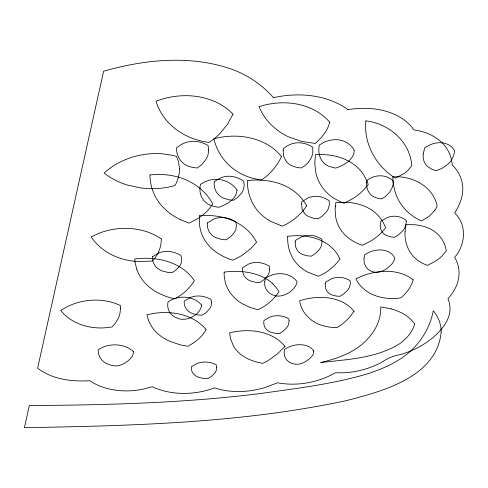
<?xml version="1.0" encoding="UTF-8"?>
<svg xmlns="http://www.w3.org/2000/svg" width="488" height="488" viewBox="0 0 488 488"><rect width="100%" height="100%" fill="white"/><g stroke="black" fill="none" stroke-linecap="round" stroke-linejoin="round"><path stroke-width="0.73" d="M347.688 109.635C364.89 106.976 383.428 108.001 398.928 116.577A76.622 56.785 -27.1 0 1 411.53 126.77L414.013 129.906C423.852 131.327 433.631 134.975 441.042 141.776A67.521 48.349 -28.5 0 1 451.18 158.417L452.364 165.109C459.232 171.703 463.393 181.176 462.728 190.759A55.913 38.9 -28.6 0 1 460.928 200.226L458.348 206.644L454.682 213.085C467.29 224.651 465.467 245.183 454.633 257.28C460.477 266.668 460.391 278.971 455.09 288.573A48.184 30.957 -25.6 0 1 450.064 296.185L447.954 298.656C450.522 304.457 450.662 311.185 448.521 317.133A44.878 27.95 -24.5 0 1 445.074 324.154C438.352 334.189 428.574 341.923 417.984 347.56C412.287 350.524 406.29 352.903 400.13 354.703C393.017 355.776 386.923 358.772 380.957 362.682A57.865 36.496 -22.3 0 1 364.06 369.44C354.819 372.082 345.144 373.271 335.543 372.704L332.108 374.564A55.48 35.27 -20 0 1 321.476 379.145C307.458 384.068 292.153 385.55 277.526 382.787L265.429 387.399A62.555 40.443 -17.4 0 1 249.191 390.882C237.613 392.291 225.694 391.529 214.567 387.917L210.481 389.308A58.706 38.284 -14.6 0 1 198.165 392.248C182.744 394.755 166.445 393.328 152.183 386.716L143.533 389.052A55.528 36.49 -11.5 0 1 130.68 390.784C116.467 391.522 101.675 388.716 89.713 380.713C71.767 381.848 52.301 379.432 37.619 368.214L103.615 71.211C145.235 59.341 191.137 54.754 232.63 69.516A117.693 94.013 -14.1 0 1 249.874 77.909C258.634 83.222 266.57 89.871 273.359 97.545M150.054 174.936L155.269 174.533A61.128 46.128 -11.9 0 1 174.96 176.266C190.613 179.761 205.186 189.527 212.719 203.911L210.706 206.857A46.549 36.136 -13.5 0 1 198.323 218.276L189.155 223.138L180.621 219.795M391.254 308.922L380.762 306.946C381.061 316.346 377.779 325.624 372.332 333.212A57.511 37.234 -21 0 1 364.689 341.935C352.696 353.367 336.47 358.82 320.665 362.535C347.401 359.442 376.34 358.351 399.751 343.662A35.685 22.356 -23.2 0 0 405.888 338.471C409.944 334.359 413.19 329.37 414.776 323.788L410.377 318.877A76.354 47.037 -21.3 0 0 391.248 308.928M349.371 161.534C339.117 155.794 327.082 153.873 315.455 154.684L314.803 163.023L315.492 170.849A72.547 53.613 -29.9 0 0 333.304 197.896L340.166 201.69L343.949 203.252L353.025 198.524A44.945 33.611 -26.1 0 0 365.97 187.374L368.226 184.488L366.958 180.908L363.42 174.308A67.1 49.276 -23 0 0 349.371 161.534M272.932 283.943L277.269 288.957L279.008 291.745C274.756 297.967 269.303 303.457 262.733 307.202A33.105 22.899 -17.7 0 1 257.652 309.715L250.24 307.471L243.61 304.439A66.246 46.433 -20.5 0 1 225.23 282.174L224.181 275.561L224.126 272.066M136.878 269.657L135.109 262.654L134.725 258.951L144.381 258.262A60.573 42.139 -11.3 0 1 166.536 261.178C177.589 264.453 188.02 270.968 194.383 280.765C189.448 288.414 182.616 294.959 174.369 298.912L166.182 296.509L158.759 293.282A69.394 50.581 -15.5 0 1 136.866 269.663M224.126 272.127A60.976 41.291 -16.1 0 1 273.024 283.882M180.676 219.728A74.731 58.731 -18.3 0 1 149.956 174.942M273.378 97.685A94.739 72.529 -22.7 0 1 347.828 109.501M287.694 236.302C287.219 246.373 290.323 256.792 297.314 264.215A66.02 46.464 -24.9 0 0 308.032 272.255L318.42 276.226L323.568 273.738A36.862 25.895 -21.9 0 0 328.131 270.895L334.622 265.448L339.971 259.25C335.439 248.063 324.624 240.639 313.223 237.711A58.828 40.62 -19.9 0 0 287.694 236.302M152.463 256.767C152.195 260.592 153.58 264.496 156.319 267.198A21.917 15.945 -13.5 0 0 162.083 270.907L167.762 272.377L172.099 272.664L176.107 269.943L179.828 265.808A18.239 13.213 -12.8 0 0 181.353 262.44L181.749 258.951L180.981 255.425C175.857 252.455 169.812 250.789 163.876 251.619A16.012 11.578 -12.8 0 0 158.667 253.01L152.463 256.767M289.116 320.769L288.432 324.721A16.317 10.785 -18.6 0 1 286.791 327.6L283.174 331.175L279.441 333.56L275.708 333.402L270.925 332.261A19.624 12.993 -19.2 0 1 266.289 329.235C264.112 326.936 263.38 323.568 263.965 320.5L269.693 317.206A14.329 9.455 -18.6 0 1 274.335 315.925C279.301 315.132 284.455 316.285 288.78 318.798L289.116 320.769M161.272 238.906L161.26 240.273A53.204 39.327 -8.8 0 1 160.54 245.946C159.277 251.631 156.428 256.969 152.299 261.086L137.665 261.537A61.689 46.897 -11.6 0 1 124.208 259.433C111.038 256.048 98.71 248.343 91.152 236.875L99.778 232.965A53.369 38.491 -9.9 0 1 122.823 228.378C136.292 227.926 150.097 231.196 161.272 238.906M405.04 231.757C404.271 243.018 409.219 254.73 418.789 261.025A65.368 43.139 -29.9 0 0 427.366 265.356L434.521 261.781A29.329 19.477 -27.4 0 0 441.634 256.328L446.264 250.948C444.989 240.572 437.541 231.605 427.872 227.859A54.522 36.191 -25.5 0 0 413.964 224.7L405.937 224.651L405.04 231.757M283.156 150.658L283.668 156.264L285.895 160.955A23.149 17.904 -25.4 0 0 291.214 165.517L296.753 167.457L301.09 167.964C305.604 165.792 309.27 161.986 311.368 157.447A23.79 18.465 -24.1 0 0 312.796 153.018L312.777 147.205C307.757 143.954 301.651 142.124 295.655 142.96A17.8 13.737 -24.3 0 0 290.177 144.448L286.7 146.223L283.4 148.614L283.156 150.658M133.37 351.586L133.194 353.739A17.117 11.261 -10.5 0 1 131.894 356.856C127.27 362.932 118.968 367.702 111.258 365.25A22.625 14.933 -10.7 0 1 106.006 363.249C101.059 360.717 97.813 355.252 98.259 349.67L102.401 347.401A20.35 13.316 -10.3 0 1 109.263 345.339C117.663 343.869 126.972 345.711 133.37 351.586M406.242 221.491L406.083 223.821L405.003 227.268A17.446 12.041 -26.8 0 1 402.954 230.58L398.812 234.624L394.713 237.266L390.955 236.93L386.27 235.405A21.021 14.481 -27.4 0 1 381.982 231.672C379.963 228.64 379.853 224.748 380.793 221.32L387.033 217.685A15.317 10.553 -26.7 0 1 391.907 216.373C396.951 215.629 402.161 217.209 406.15 220.332L406.242 221.491M120.597 308.276L119.853 313.949A46.067 31.696 -7.8 0 1 117.651 319.53L115.174 323.446L112.087 326.984L104.139 327.869A46.946 32.922 -9.3 0 1 92.805 327.454C80.575 325.905 68.533 320.256 60.762 310.484L67.259 306.659A44.414 29.963 -8.9 0 1 93.769 300.12C102.883 299.894 112.106 301.547 120.347 305.512L120.597 308.276M366.647 182.427C366.329 186.678 367.403 191.223 370.477 194.322A23.515 16.897 -28.7 0 0 374.296 197.054L377.529 198.268L381.299 198.976A16.507 11.871 -27.7 0 0 385.416 196.493L389.68 192.199L392.358 187.215A20.77 14.982 -27.6 0 0 393.066 180.743C385.819 173.966 374.345 174.399 366.854 180.536L366.647 182.427M179.511 168.927L179.291 172.697A49.117 38.918 -9.8 0 1 175.942 183.817L175.015 185.586L170.105 186.776A72.877 60.042 -12.4 0 1 150.676 188.691L141.245 188.026L127.703 185.147A77.781 64.306 -12.6 0 1 104.103 173.063A62.775 48.257 -11.7 0 1 161.949 153.775L171.648 155.172L176.406 156.343L178.504 161.546L179.511 168.927M295.191 242.158L295.6 246.83L297.576 250.698A21.088 14.951 -22.6 0 0 302.377 254.376L307.397 255.852L311.344 256.157L315.388 253.51L319.353 249.466A17.519 12.414 -21.9 0 0 321.202 246.166L322.037 242.743L321.793 239.279C317.401 236.253 311.923 234.679 306.592 235.454A15.384 10.882 -21.9 0 0 301.627 236.79L295.429 240.444L295.191 242.158M301.621 203.49L302.011 208.529L304.03 212.719A21.881 16.031 -24.3 0 0 308.965 216.739L314.144 218.398L318.219 218.789L322.415 215.995L326.545 211.707A18.172 13.316 -23.5 0 0 328.479 208.181L329.363 204.509L329.144 200.775C324.679 197.487 319.012 195.67 313.461 196.432A15.958 11.669 -23.4 0 0 308.312 197.805L301.883 201.648L301.621 203.49M354.166 150.493L354.117 151.823A14.146 10.693 -27.4 0 1 352.952 155.751C349.439 162.297 342.35 165.92 335.549 168.122L329.174 166.457A25.968 19.697 -28 0 1 324.245 163.315C319.189 158.783 317.908 151.365 319.384 144.966L324.27 142.221A22.704 17.19 -26.6 0 1 331.883 139.977C340.52 138.501 350.286 142.307 354.166 150.493M211.615 302.597L211.145 305.769A17.226 11.864 -14.6 0 1 209.626 308.843L206.021 312.649L202.191 315.175L198.134 314.98L192.858 313.723A20.703 14.311 -15.2 0 1 187.563 310.447C185.074 308.038 183.897 304.475 184.263 301.053L190.174 297.558A15.128 10.401 -14.6 0 1 195.09 296.222C200.562 295.392 206.192 296.753 210.993 299.418L211.615 302.597M264.722 281.881C264.337 285.584 265.533 289.476 268.284 292.056A21.844 15.055 -20 0 0 272.408 294.758C281.131 299.425 295.277 291.318 297.125 281.911C292.763 275.269 284.132 272.774 276.562 273.939A18.88 12.969 -19.3 0 0 269.779 275.854L265.466 278.172L264.722 281.881M441.176 332.072C436.9 376.943 382.671 391.266 346.45 400.618C240.639 423.188 132.15 425.756 24.4 427.695L29.323 405.534C106.927 405.058 184.72 403.112 261.788 393.352C297.265 388.247 333.188 384.105 367.629 373.802C384.642 368.147 401.929 360.644 414.391 347.334A82.258 52.32 -22.2 0 0 421.986 337.867C427.586 329.729 431.416 320.415 433.295 310.722C438.206 316.688 441.305 324.282 441.176 332.072M216.764 367.464L216.312 370.227A16.049 10.272 -14.7 0 1 214.885 372.936L211.517 376.327L207.937 378.609L204.167 378.523L199.269 377.553A19.288 12.383 -15.2 0 1 194.376 374.821C192.113 372.826 190.997 369.715 191.375 366.732L196.884 363.572A14.097 9.004 -14.8 0 1 201.452 362.297C206.467 361.474 211.676 362.468 216.202 364.713L216.764 367.464M201.666 305.146C200.422 315.132 185.928 322.415 177.065 318.042A22.21 15.335 -14.3 0 1 172.465 315.413C168.397 312.247 166.884 306.647 168.11 301.73L172.398 299.406A19.215 13.188 -13.7 0 1 179.309 297.46C187.374 296.265 196.383 298.65 201.666 305.146M208.73 149.981L208.053 154.647A25.705 20.673 -14.9 0 1 206.125 159.216L201.776 164.688L197.298 167.994L192.644 167.476L188.545 166.304A22.735 18.276 -16.5 0 1 183.464 163.413C178.791 159.747 176.491 153.775 176.388 147.949L181.457 144.381L185.166 142.722A19.923 15.921 -15.5 0 1 191.107 141.398C197.018 140.831 202.977 142.49 208.059 145.479L208.73 149.981M313.833 350.939L313.259 353.946A13.774 8.717 -19.5 0 1 311.496 356.813C306.824 361.474 299.882 365.97 293.087 363.712A20.74 13.158 -19.7 0 1 288.89 361.84C284.693 359.235 283.333 353.751 284.626 349.182L288.628 347.072A18.654 11.785 -19.1 0 1 294.911 345.144C301.572 343.881 309.63 345.083 313.833 350.939M363.957 258.402L364.237 263.294L366.11 267.247A22.308 15.018 -25.5 0 0 369.453 270.187C377.498 275.592 387.24 269.742 392.547 263.185A15.97 10.742 -25.1 0 0 394.615 259L394.853 257.951C391.4 251.113 382.836 248.959 375.784 250.301A20.093 13.493 -24.7 0 0 369.068 252.333L364.719 254.669L363.957 258.402M365.866 120.914C363.517 143.692 376.138 166.274 395.341 178.163L404.015 173.649A23.522 17.123 -29.8 0 0 407.876 170.428L411.768 165.755C410.28 141.88 388.912 123.403 365.866 120.914M423.194 153.891L423.188 157.661A27.2 19.221 -32.6 0 0 427.738 166.676L432.35 169.549L436.205 170.739L441.927 168.384L448.094 164.053A18.404 13.048 -31.8 0 0 451.491 160.07L453.706 155.599L454.627 150.762C451.43 144.759 444.233 141.977 437.687 142.807A21.179 15.006 -31.5 0 0 431.185 144.369L424.761 147.724L423.194 153.891M207.449 222.943C206.985 226.841 208.071 230.952 210.718 233.904A22.106 16.452 -17.6 0 0 216.245 237.851L221.808 239.462L226.103 239.809L230.238 237.009L234.155 232.727A18.379 13.652 -16.8 0 0 235.85 229.226L236.436 225.572L235.863 221.875C230.934 218.697 224.956 216.892 219.069 217.691A16.141 11.962 -16.8 0 0 213.817 219.081L207.449 222.943M335.335 206.241L335.128 209.944L335.683 216.946A65.947 46.482 -28.3 0 0 340.386 229.165C345.412 237.028 353.599 242.353 362.316 245.336L370.984 240.895A42.718 30.378 -25.3 0 0 383.415 230.537L385.593 227.878C382.61 219.051 375.858 211.792 367.58 207.644A61.128 42.712 -23 0 0 348.95 202.447L335.878 202.404L335.335 206.241M214.262 181.865C213.768 186.044 214.83 190.46 217.569 193.712A22.899 17.69 -19 0 0 223.26 198.043L229 199.854L233.435 200.294L237.723 197.341L241.81 192.791A19.038 14.677 -18 0 0 243.591 189.039L244.226 185.123L243.658 181.133C238.644 177.662 232.459 175.595 226.322 176.369A16.714 12.859 -18 0 0 220.881 177.797L217.465 179.529L214.262 181.865M325.179 283.809L325.429 288.048L327.173 291.537A19.996 13.42 -22.9 0 0 331.572 294.807L336.238 296.082L339.935 296.308L343.808 293.837L347.639 290.104A16.61 11.145 -22.3 0 0 349.463 287.084L350.335 283.961L350.207 280.82C346.084 278.075 340.972 276.794 336.061 277.562A14.591 9.772 -22.3 0 0 331.364 278.843L325.453 282.247L325.179 283.809M199.574 215.775L199.427 223.486A66.374 49.386 -20.3 0 0 207.064 243.408C213.451 251.692 222.87 257.146 232.764 260.165L234.636 259.335A49.258 36.594 -16.6 0 0 243.17 254.565L250.442 248.856L256.596 242.353C249.362 227.756 233.929 218.868 218.209 216.428A60.982 43.963 -15 0 0 199.574 215.775M237.016 190.143C236.247 199.555 226.463 204.716 218.447 207.302L213.756 206.454L209.657 204.929A24.461 18.855 -17.9 0 1 204.74 201.465C200.232 197.097 199.025 190.271 200.476 184.324L205.253 181.646A21.136 16.214 -16.8 0 1 212.89 179.56C222.046 178.364 231.922 182.274 237.016 190.143M269.699 269.547L269.041 272.859A17.373 12.218 -18.3 0 1 267.345 276.062L263.55 280.002L259.598 282.601L255.596 282.339L250.442 280.96A20.892 14.725 -19 0 1 245.397 277.465C243 274.817 242.139 271.066 242.689 267.583L248.758 264.002A15.256 10.712 -18.3 0 1 253.711 262.66C259.122 261.867 264.679 263.343 269.278 266.21L269.699 269.547M413.171 279.844L412.067 283.278L409.676 287.902A38.765 25.529 -24.3 0 1 400.831 297.863C387.588 299.852 372.881 297.418 362.773 288.091A68.588 45.567 -27 0 1 357.283 281.387L355.917 278.868A46.085 29.774 -23.5 0 1 367.598 274.164C382.549 269.699 400.441 269.736 413.171 279.844M329.76 122.201L328.808 125.227A38.46 30.616 -26 0 1 325.319 132.224L321.47 137.366L315.437 143.423L301.413 141.386L288.597 136.866A88.157 70.992 -32.6 0 1 270.816 124.428C265.814 119.334 261.757 113.314 259.049 106.707C282.93 98.777 312.601 102.419 329.76 122.201M232.996 114.168L227.39 124.379L220.051 133.389A61.933 52.179 -14.6 0 1 209.023 142.435C201.233 141.428 193.602 139.232 186.526 135.804A77.104 65.416 -22.3 0 1 168.756 122.921C162.931 116.803 158.441 109.379 156.093 101.242C166.377 97.246 177.455 95.361 188.49 95.721A68.515 55.107 -14.4 0 1 213.567 101.016C220.832 104.048 227.585 108.415 232.996 114.168M281.546 156.575C276.909 165.963 270.108 174.436 261.251 180.133L252.296 178.187A72.2 57.706 -25.2 0 1 236.759 171.215C225.267 163.931 216.965 152.018 213.872 138.793C228.061 135.011 243.384 135.158 257.31 139.958A69.308 53.229 -17.7 0 1 275.958 150.664L281.546 156.575M206.058 329.601L204.655 331.993A39.973 27.066 -13.2 0 1 198.982 338.629L193.968 342.637L187.959 346.315L180.048 344.821L169.415 341.155A64.831 44.701 -15.5 0 1 151.597 326.521L148.681 320.915L146.888 314.73L155.922 313.101A52.368 34.569 -12.5 0 1 173.234 313.028C185.623 314.492 198.061 319.731 206.058 329.601M354.026 311.271L349.786 316.962L345.705 321.135A41.218 27.273 -21.1 0 1 339.611 325.886L336.83 327.649L333.023 327.478A53.338 35.356 -23.1 0 1 322.647 325.594C311.124 322.458 301.279 312.796 299.662 300.706A49.337 31.903 -20.1 0 1 316.279 297.534C329.912 296.594 345.187 300.083 354.026 311.271M306.641 205.838C301.858 213.036 295.368 219.088 287.853 223.358A41.748 31.415 -21 0 1 282.259 226.127L270.864 221.454A70.51 53.119 -25 0 1 258.939 212.201C251.064 203.703 247.264 192.034 247.325 180.554A66.868 49.087 -18.5 0 1 287.164 186.892C295.325 191.119 302.389 197.634 306.641 205.838M434.863 210.304L429.251 216.239L421.492 220.991A93.696 64.459 -33.3 0 1 399.08 201.062C394.963 193.718 393.005 185.3 392.797 176.912C411.75 175.253 433.057 186.178 437.144 205.918A20.838 14.378 -28.8 0 1 434.863 210.304M284.943 346.431L277.806 353.58L269.266 359.821A49.447 32.531 -17 0 1 262.678 363.395L255.627 361.797L249.295 359.491A61.171 40.29 -19.4 0 1 233.636 346.364L230.446 338.611L229.659 332.828A50.179 32.037 -16.4 0 1 242.353 330.846C257.762 329.766 274.939 333.853 284.943 346.431"/></g></svg>
